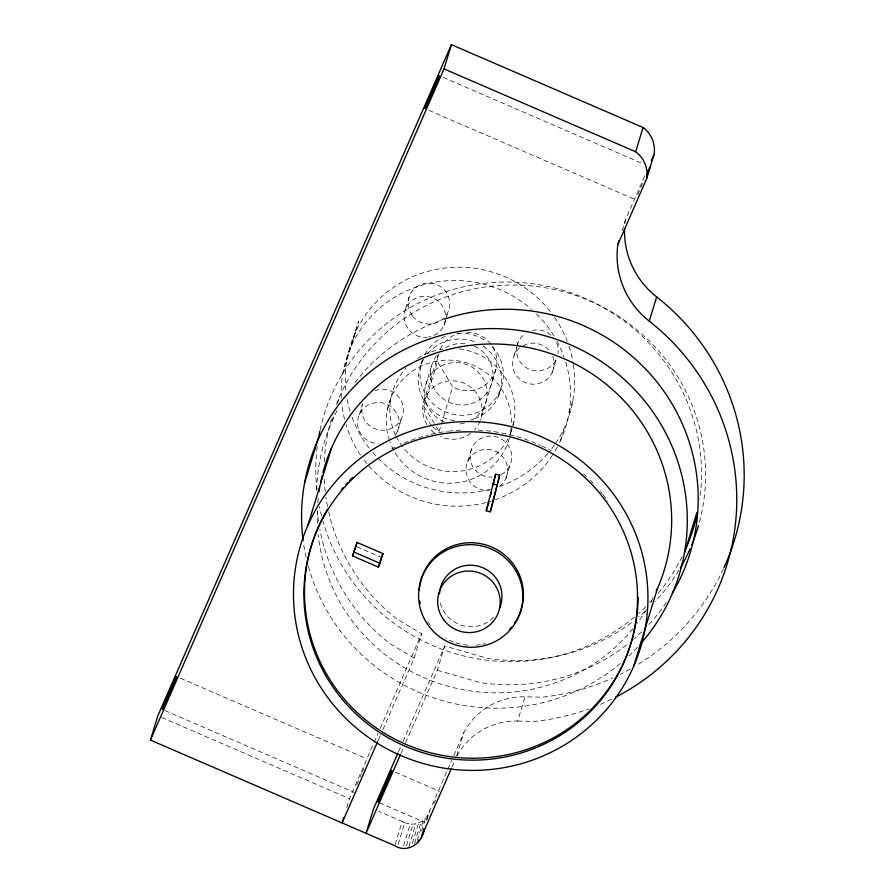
<?xml version="1.0" encoding="UTF-8"?>
<svg xmlns="http://www.w3.org/2000/svg" width="893" height="893" viewBox="0 0 893 893"><rect width="100%" height="100%" fill="white"/><g stroke="black" fill="none" stroke-linecap="round" stroke-linejoin="round"><path stroke-width="0.67" stroke-dasharray="4.46 3.35" d="M351.329 345.859L358.606 321.313L351.864 343.28M342.689 373.977L346.752 360.694M332.062 421.217L334.395 413.559M337.521 403.357L339.474 396.972M359.265 414.743L362.513 404.116M405.723 308.531L409.787 295.248M387.261 410.222L390.821 398.579M397.597 431.308L401.66 418.024M421.362 364.065L423.137 358.249M425.514 385.631L431.352 366.521M444.055 325.108L445.674 319.794M446.087 318.466L448.119 311.824M423.606 402.497L438.43 354.008M431.944 425.939A29.759 29.19 17 0 1 423.874 406.192L437.514 361.587A29.759 29.19 17 0 1 438.139 355.247M432.848 426.854A29.759 29.19 17 0 0 439.055 431.486L452.695 386.881L437.514 361.587M346.763 807.607L349.498 798.677L373.531 743.713M467.686 461.603L471.75 448.319M481.193 417.533L496.017 369.043M382.885 729.626L414.196 658.052L421.608 633.807L396.86 619.083A191.091 187.452 17 0 1 328.669 511.856M498.506 396.068L500.281 390.252M514.134 355.403L516.578 347.433M516.98 346.104L518.197 342.119M405.589 742.853L437.347 670.263L444.759 646.019L487.645 658.331A191.091 187.452 17 0 0 633.494 621.059M510.428 433.094L512.403 426.631M512.794 425.336L513.988 421.451M506.018 478.168L510.082 464.885M395.175 844.421L402.196 821.46L378.453 811.19M398.111 844.421L404.741 822.732L402.196 821.46M403.614 845.76L410.244 824.072C418.772 824.953 427.245 819.227 429.578 810.967L447.214 770.637M406.449 845.794L413.079 824.105M552.466 371.968L556.529 358.685A20.885 20.483 17 0 1 545.11 369.535L539.841 370.796A20.885 20.483 17 0 1 516.723 347.254M408.871 846.687L415.892 823.714M412.354 843.327L418.594 822.911M414.508 843.394L421.139 821.705M417.232 840.547L423.472 820.131M421.619 830.981L425.514 818.211M426.653 819.964L428.607 813.579M426.843 819.897L429.578 810.967M456.736 755.802L463.757 732.829A67.868 66.584 17 0 1 525.084 696.808L542.006 697.187A229.724 225.349 17 0 0 612.765 677.921M622.164 230.472L625.29 220.258L645.181 174.771M560.413 440.852L564.476 427.557M569.053 412.733L573.116 399.439M456.915 755.98A67.868 66.584 17 0 1 517.672 721.053L525.084 696.808M350.302 348.337L346.417 361.006L355.392 332.576M637.769 194.808L644.11 179.884M356.809 784.891L359.332 778.897M360.236 776.787L361.632 773.561M374.089 742.44L378.007 733.488M380.239 728.375L421.608 633.807M378.42 739.85L380.652 734.738M398.512 751.716L400.745 746.626M402.977 741.536L444.759 646.019M401.136 753.045L403.357 747.943M447.761 769.375L451.624 760.557M453.834 755.511L463.757 732.829M451.936 767.154L454.682 760.858M362.1 772.49L364.958 766.049M433.831 803.934L436.577 797.75M523.186 345.837L525.553 344.553A20.885 20.483 17 0 1 549.999 351.574M374.747 390.609L380.027 389.337A20.885 20.483 17 0 1 394.985 426.296L390.241 428.874A20.885 20.483 17 0 1 362.424 403.971M517.672 721.053L534.594 721.432A229.724 225.349 17 0 0 588.744 708.93M404.741 822.732L410.244 824.072M437.347 670.263L480.222 682.576A191.091 187.452 17 0 0 628.237 643.619M443.174 77.378L642.491 163.542M428.919 110.352L634.622 199.273M356.72 546.739L380.128 556.864M180.353 678.178L366.889 758.816M395.521 772.266L439.646 791.343M379.402 802.751L424.789 822.375M164.904 710.549L353.996 792.292M161.678 717.481L349.498 798.677M414.196 658.052L389.448 643.328A191.091 187.452 17 0 1 319.861 529.382M423.874 406.192L435.605 425.738M436.297 426.887L439.055 431.486M445.596 314.604L444.245 309.402A20.885 20.483 17 0 0 417.143 297.693A20.885 20.483 17 0 0 405.534 324.237L408.19 328.937A20.885 20.483 17 0 0 427.356 337.219M395.621 434.813A20.885 20.483 17 0 0 375.964 402.62L370.684 403.893A20.885 20.483 17 0 0 378.185 443.542M516.969 345.937A20.885 20.483 17 0 1 524.872 333.837M532.217 330.466A20.885 20.483 17 0 1 552.287 336.226M556.719 342.979A20.885 20.483 17 0 1 558.002 353.539M552.667 356.274A20.885 20.483 17 0 1 541.046 382.818L535.778 384.09A20.885 20.483 17 0 1 520.809 347.12M474.395 346.25A31.322 30.73 17 0 1 489.085 389.437A31.322 30.73 17 0 1 444.245 399.595A31.322 30.73 17 0 1 437.38 354.644M445.562 347.712A31.322 30.73 17 0 1 466.57 343.894M444.446 421.887A31.322 30.73 17 0 1 429.913 375.897A31.322 30.73 17 0 1 478.525 372.381A31.322 30.73 17 0 1 472.006 419.889M464.527 423.025A31.322 30.73 17 0 1 457.808 424.097M565.738 362.167A114.862 112.674 17 0 1 558.069 445.64M557.444 446.824A114.862 112.674 17 0 1 553.37 453.8M552.633 454.939A114.862 112.674 17 0 1 492.635 500.638M491.351 501.051A114.862 112.674 17 0 1 487.422 502.19M486.105 502.536A114.862 112.674 17 0 1 367.771 464.673M366.9 463.623A114.862 112.674 17 0 1 362.781 458.276M360.459 454.961A114.862 112.674 17 0 1 346.004 424.543M344.553 419.319A114.862 112.674 17 0 1 341.762 403.424M341.349 398.088A114.862 112.674 17 0 1 405.846 291.274A114.862 112.674 17 0 1 531.558 309.369M536.548 314.001A114.862 112.674 17 0 1 554.196 336.315M556.908 341.037A114.862 112.674 17 0 1 564.052 357.055M573.362 364.701A114.862 112.674 17 0 1 555.2 443.899M554.43 445.004A114.862 112.674 17 0 1 548.715 452.438M547.856 453.454A114.862 112.674 17 0 1 500.526 486.049M490.168 489.252A114.862 112.674 17 0 1 372.716 452.427M369.267 448.219A114.862 112.674 17 0 1 351.753 416.372M350.067 411.26A114.862 112.674 17 0 1 346.707 396.771M345.825 390.129A114.862 112.674 17 0 1 419.33 274.084A114.862 112.674 17 0 1 553.024 315.151M554.575 317.339A114.862 112.674 17 0 1 567.178 341.249M568.986 346.305A114.862 112.674 17 0 1 573.161 363.373M445.529 319.962A20.885 20.483 17 0 1 428.707 337.029M501.118 474.607A20.885 20.483 17 0 0 510.271 449.19L507.604 444.491A20.885 20.483 17 0 0 470.209 458.812L471.549 464.025A20.885 20.483 17 0 0 492.032 477.108M483.013 346.127A41.77 40.978 17 0 1 501.096 387.082A41.77 40.978 17 0 1 470.845 419.799M454.604 420.715A41.77 40.978 17 0 1 423.751 359.265M427.613 353.795A41.77 40.978 17 0 1 475.779 342.276M499.343 486.451A20.885 20.483 17 0 0 506.208 462.474L503.54 457.774A20.885 20.483 17 0 0 466.146 472.096L467.486 477.309A20.885 20.483 17 0 0 489.319 490.29M492.065 346.439A41.77 40.978 17 0 1 494.856 399.495A41.77 40.978 17 0 1 442.147 410.289A41.77 40.978 17 0 1 422.188 360.739M424.867 354.621A41.77 40.978 17 0 1 445.64 336.214M457.495 333.379A41.77 40.978 17 0 1 486.998 341.885M509.244 438.307A62.655 61.461 17 0 1 451.478 483.191A62.655 61.461 17 0 1 390.029 442.002M389.582 440.74A62.655 61.461 17 0 1 440.093 360.616A62.655 61.461 17 0 1 511.332 425.101M511.254 426.441A62.655 61.461 17 0 1 509.579 437.012M682.14 556.629A193.178 189.506 17 0 1 657.103 594.593M651.633 600.743A193.178 189.506 17 0 1 649.747 602.753M645.851 606.704A193.178 189.506 17 0 1 638.741 613.357M634.521 616.996A193.178 189.506 17 0 1 323.043 521.434M321.592 516.065A193.178 189.506 17 0 1 319.437 506.565M316.903 490.145A193.178 189.506 17 0 1 317.305 446.065M320.118 429.879A193.178 189.506 17 0 1 541.761 285.202A193.178 189.506 17 0 1 699.833 498.986M637.401 647.291A193.178 189.506 17 0 1 628.616 656.143M620.289 663.544A193.178 189.506 17 0 1 308.074 565.302M306.076 557.199A193.178 189.506 17 0 1 303.553 543.536M391.714 448.933A167.069 163.888 17 0 1 395.32 447.092M403.96 443.14A167.069 163.888 17 0 1 428.439 434.936M431.051 434.299A167.069 163.888 17 0 1 447.103 431.364M448.465 431.185A167.069 163.888 17 0 1 460.743 430.102M478.391 430.102A167.069 163.888 17 0 1 540.444 445.373M541.683 445.953A167.069 163.888 17 0 1 551.439 450.909M583.587 473.826A167.069 163.888 17 0 1 586.567 476.605M590.429 480.389A167.069 163.888 17 0 1 593.231 483.303M600.42 491.463A167.069 163.888 17 0 1 602.139 493.583M602.976 494.655A167.069 163.888 17 0 1 607.876 501.23M485.546 643.54A52.207 51.214 17 0 1 482.901 644.177M480.244 644.668A52.207 51.214 17 0 1 476.181 645.159M467.999 645.192A52.207 51.214 17 0 1 454.649 642.469M453.376 642.011A52.207 51.214 17 0 1 445.908 638.573M430.437 625.457A52.207 51.214 17 0 1 427.267 621.026M493.516 617.286A31.322 30.73 17 0 1 461.592 625.323A31.322 30.73 17 0 1 439.847 600.621M653.23 597.517A177.517 174.135 17 0 1 649.981 603.635M646.465 609.629A177.517 174.135 17 0 1 637.1 623.381M632.858 628.772A177.517 174.135 17 0 1 444.48 685.21A177.517 174.135 17 0 1 318.142 534.472M317.339 523.443A177.517 174.135 17 0 1 317.339 509.535M317.763 502.614A177.517 174.135 17 0 1 318.299 497.122M512.024 429.254A62.655 61.461 17 0 1 510.149 434.288M507.849 439.099A62.655 61.461 17 0 1 451.624 471.571A62.655 61.461 17 0 1 396.258 436.565M395.666 435.337A62.655 61.461 17 0 1 406.337 367.883M417.723 358.417A62.655 61.461 17 0 1 442.995 349.063M459.326 348.917A62.655 61.461 17 0 1 512.426 427.959M479.988 421.161A29.759 29.19 17 0 1 474.551 429.745M470.778 433.183A29.759 29.19 17 0 1 440.182 436.543M434.612 433.25A29.759 29.19 17 0 1 429.053 427.859M426.854 424.688A29.759 29.19 17 0 1 449.436 380.898A29.759 29.19 17 0 1 480.445 419.967M492.769 346.864A29.759 29.19 17 0 1 488.493 382.171A29.759 29.19 17 0 1 452.695 386.881M440.149 349.219A29.759 29.19 17 0 1 459.181 333.301M466.849 332.285A29.759 29.19 17 0 1 491.351 344.72M666.278 602.675A191.091 187.452 17 0 1 647.481 625.982M641.676 631.842A191.091 187.452 17 0 1 633.528 639.243M318.511 521.3A191.091 187.452 17 0 1 317.294 510.517M316.702 489.978A191.091 187.452 17 0 1 338.603 407.777M354.967 382.528A191.091 187.452 17 0 1 442.995 319.616M611.638 699.197A229.724 225.349 17 0 1 599.013 704.934M678.892 570.359A191.091 187.452 17 0 1 654.893 601.737M645.07 611.359A191.091 187.452 17 0 1 638.841 616.773M327.53 506.476A191.091 187.452 17 0 1 325.923 497.055M325.242 491.675A191.091 187.452 17 0 1 324.192 478.09M324.271 461.625A191.091 187.452 17 0 1 331.939 417.411M336.382 404.496A191.091 187.452 17 0 1 573.764 294.824A191.091 187.452 17 0 1 698.873 524.191M624.877 223.819A84.333 82.725 17 0 1 625.29 220.258M723.408 568.863A229.724 225.349 17 0 1 636.151 665.62M630.145 669.114A229.724 225.349 17 0 1 620.3 674.327M412.253 315.653L409.597 310.954A20.885 20.483 17 0 1 421.206 284.398A20.885 20.483 17 0 1 448.308 296.119L449.659 301.321A20.885 20.483 17 0 1 412.253 315.653"/><path stroke-width="1.34" d="M486.238 510.818L495.626 474.228L499.689 475.199L490.29 511.801L486.238 510.818L488.828 502.335M490.48 495.749L491.451 491.708M493.059 484.988L495.626 474.228M490.29 511.801L499.689 475.199M424.108 828.827C423.226 842.847 407.498 853.82 394.784 845.704L150.426 740.074L157.838 715.829L451.423 44.65L643.072 127.498A28.196 27.661 17 0 1 654.022 154.556L646.61 178.801L617.867 244.503A84.333 82.725 17 0 0 649.233 321.134A229.724 225.349 17 0 1 615.366 697.321M304.546 483.135L318.779 436.588M150.426 740.074L444.011 68.895L451.423 44.65M307.806 525.553L331.526 447.973M352.523 555.904L357.133 542.453L383.008 553.638L380.038 563.338L378.398 567.088L352.523 555.904L357.133 542.453M378.398 567.088L381.367 557.388M343.638 817.809L342.075 822.922L377.862 741.123M418.103 842.456L418.884 839.911M421.195 837.824L423.929 828.894M646.61 178.801A28.196 27.661 17 0 0 635.66 151.743L643.072 127.498M617.867 244.503L619.039 240.686M649.233 321.134L656.645 296.889A84.333 82.725 17 0 1 624.564 228.597M633.617 666.39A177.517 174.135 17 0 0 449.704 422.568A177.517 174.135 17 0 0 328.803 698.973A177.517 174.135 17 0 0 633.617 666.39L657.337 588.811M684.317 553.649L696.92 512.415M646.867 175.329L650.16 166.857L649.836 167.348M381.914 556.138L383.008 553.638M651.265 160.874L654.022 154.556M397.965 752.989L373.453 809.025L366.041 833.269L400.577 754.317M422.166 835.212L451.378 768.415M647.849 171.489L649.044 168.933M492.657 483.917L496.72 484.899M444.011 68.895L635.66 151.743M354.164 552.153L380.038 563.338M303.162 540.801A193.178 189.506 17 0 1 550.043 337.241A193.178 189.506 17 0 1 640.181 644.244M631.987 639.812A167.069 163.888 17 0 1 405.935 744.371A167.069 163.888 17 0 1 327.686 509.021M341.316 489.788A167.069 163.888 17 0 1 343.102 487.656M345.859 484.508A167.069 163.888 17 0 1 347.734 482.454M349.643 480.445A167.069 163.888 17 0 1 352.568 477.487M638.104 597.439A167.069 163.888 17 0 1 632.356 638.484M419.286 590.24A52.207 51.214 17 0 1 487.958 545.601A52.207 51.214 17 0 1 514.703 622.912M511.455 627.176A52.207 51.214 17 0 1 509.646 629.197M420.201 603.601A52.207 51.214 17 0 1 419.732 600.967M439.479 593.923A31.322 30.73 17 0 1 477.855 566.084A31.322 30.73 17 0 1 499.455 608.401M319.024 435.248A193.178 189.506 17 0 1 319.828 431.219M696.908 515.149A193.178 189.506 17 0 1 686.17 547.945M322.886 472.754A177.517 174.135 17 0 1 553.08 354.421A177.517 174.135 17 0 1 656.221 591.311M319.013 491.675A177.517 174.135 17 0 1 319.661 487.611M320.676 482.198A177.517 174.135 17 0 1 322.194 475.444M444.301 319.169A191.091 187.452 17 0 1 654.58 379.09A191.091 187.452 17 0 1 672.183 593.421M690.2 548.581A191.091 187.452 17 0 1 680.299 567.993M698.505 525.508A191.091 187.452 17 0 1 691.774 544.853M656.645 296.889A229.724 225.349 17 0 1 723.977 567.624M162.37 709.131L176.513 676.526L162.37 709.131M378.163 801.903L391.737 770.626L378.163 801.903M425.247 108.064L425.09 108.689L439.345 75.726L425.247 108.064M431.587 629.465A52.207 51.214 17 0 0 520.106 612.888A52.207 51.214 17 0 0 460.442 545.578A52.207 51.214 17 0 0 431.587 629.465M325.432 675.097A167.069 163.888 17 0 0 614.328 680.991A167.069 163.888 17 0 0 472.375 431.844A167.069 163.888 17 0 0 325.432 675.097M443.888 619.965A31.322 30.73 17 0 0 497.68 614.228A31.322 30.73 17 0 0 465.231 571.196A31.322 30.73 17 0 0 443.888 619.965"/></g></svg>
